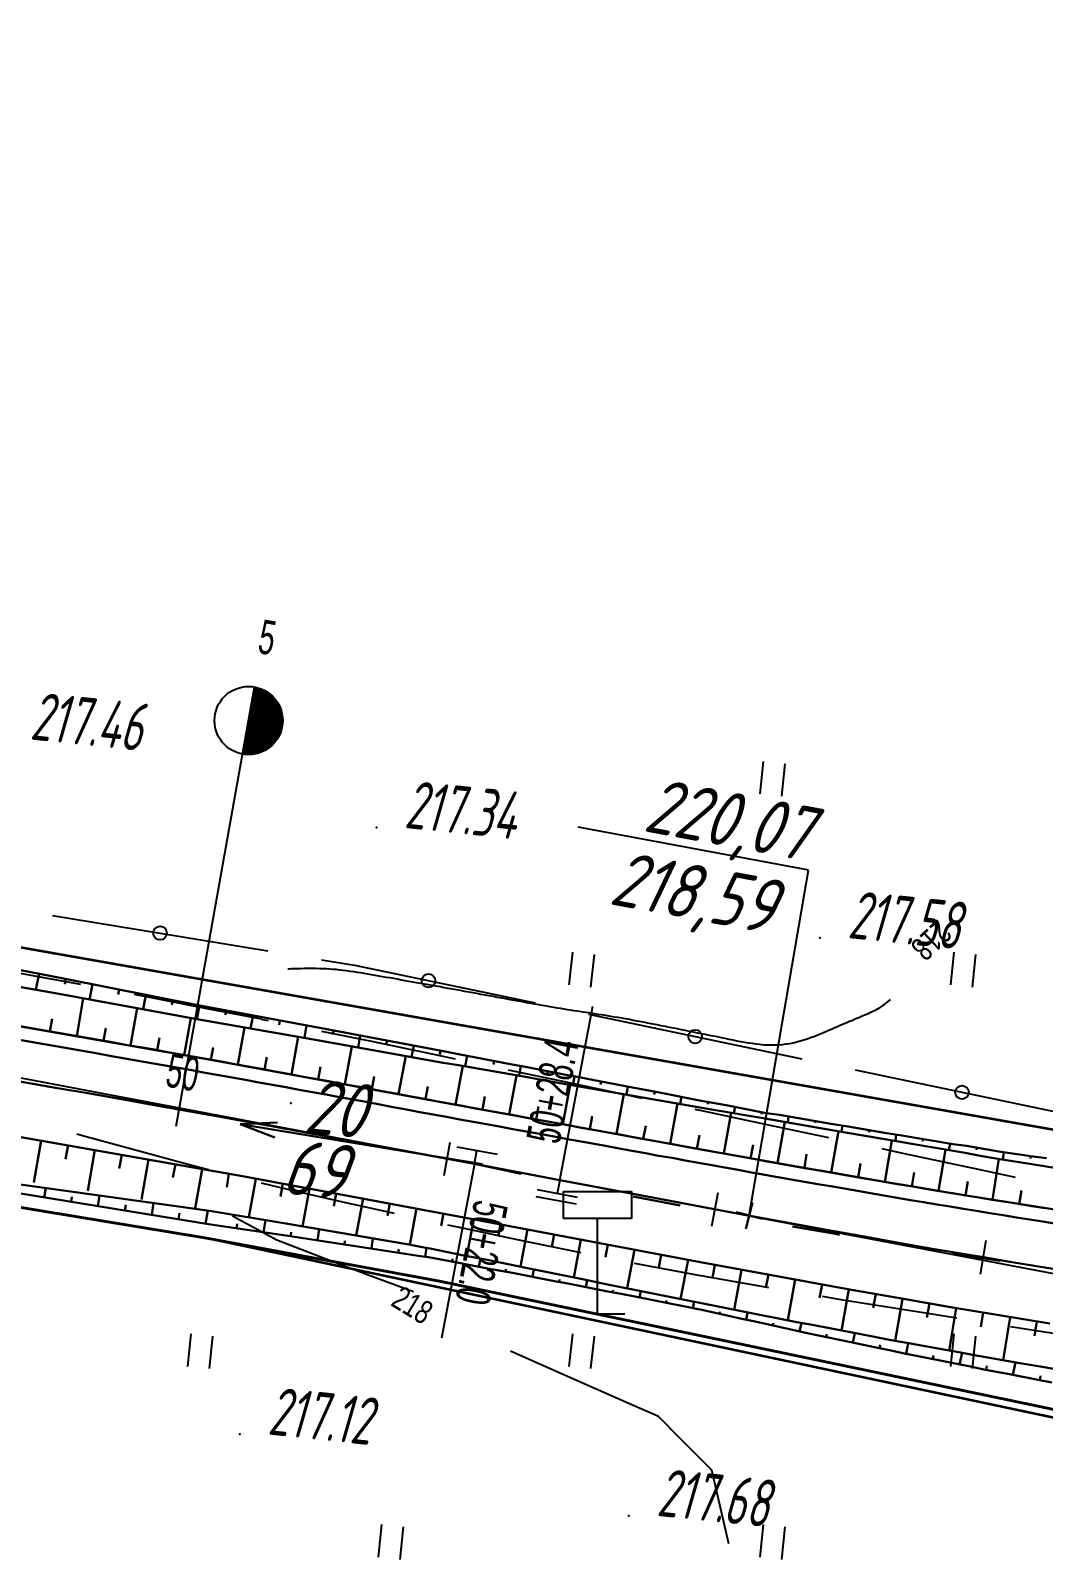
# Model space of a CAD drawing. Header units: millimetres. Extents: x -1799 to 6962, y -1020 to 4121.
# Drawn here: x 2698.8 to 2773.1, y 2126.5 to 2238.7 of the extents above; entities that cross this region are included whole.
import ezdxf
from ezdxf import colors
from ezdxf.entities.mleader import LeaderData, LeaderLine
from ezdxf.math import Vec2, Vec3

# ---------------------------------------------------------------- set-up
doc = ezdxf.new("R2010")
doc.units = ezdxf.units.MM
doc.linetypes.add('CONTI', pattern=[0])
doc.linetypes.add('STROT', pattern=[1.7, 0.5, -1.2])
for name, color, linetype, lineweight in [('10', 1, 'Continuous', 35), ('КОПИЯ_ОСЬ_13_ОТКОСЫ', 7, 'Continuous', 30), ('ОСЬ_ВЕРХ_ПОКРЫТИЯ_ГРАНИЦЫ_ПОЛОС', 7, 'Continuous', 30), ('ОСЬ_ВЕРХ_ПОКРЫТИЯ_ОСЬ', 1, 'Continuous', 30), ('Отметки', 5, 'Continuous', 30), ('Уклоны ПЧ', 5, 'Continuous', 30)]:
    doc.layers.add(name, color=color, linetype=linetype, lineweight=lineweight)
for name, color, linetype in [('_Ростелеком', 6, 'Continuous'), ('GOR_BDEFAULT', 212, 'CONTI'), ('PI_OTDEFAULT', 172, 'CONTI'), ('PI_TTDEFAULT', 5, 'CONTI'), ('PLN_O', 7, 'CONTI'), ('SIT_LDEFAULT', 7, 'CONTI'), ('ZAPSKDEFAULT', 7, 'CONTI'), ('КОПИЯ_ОСЬ_ТАНГЕНСЫ', 1, 'Continuous'), ('ОСЬ_ВЕРХ_ПОКРЫТИЯ_КИЛОМЕТЫ', 1, 'Continuous'), ('ОСЬ_ВЕРХ_ПОКРЫТИЯ_ПИКЕТЫ', 1, 'Continuous'), ('ОСЬ_ВЕРХ_ПОКРЫТИЯ_РАЗБИВКА_КРИВ', 1, 'Continuous'), ('ОСЬ_ВЕРХ_ПОКРЫТИЯ_ТАНГЕНСЫ', 1, 'Continuous'), ('разметка', 7, 'Continuous')]:
    doc.layers.add(name, color=color, linetype=linetype)
doc.styles.add('eskd', font='spds.shx', dxfattribs={"width": 1.2, "oblique": 15})
doc.styles.add('SHRFT', font='TXT', dxfattribs={"width": 3.5})
doc.styles.get("Standard").update_dxf_attribs({"font": 'arial.ttf'})
doc.styles.add('STYLE1', font='romand.shx', dxfattribs={"width": 0.9})
doc.styles.add('ГОСТ', font='', dxfattribs={"oblique": 15, "height": 4})
doc.styles.get('ГОСТ').set_extended_font_data('GOST type A')
doc.linetypes.add('кабель_связи_проект.', pattern='A,10,-1,["/",STYLE1,S=3,R=0,X=0,Y=-1.5],-4.1', length=15.1)

# ---------------------------------------------------------------- blocks, each defined once
blk = doc.blocks.new('BL_2011')
at = {"color": 0}
for p, q in [((0, 0), (0, 2.4)), ((1.6, 0), (1.6, 2.4))]:
    blk.add_line(p, q, dxfattribs=at)
blk = doc.blocks.new('BL_13')
at = {"color": 0}
for p, q in [((-2.5, 7), (-2.5, 9)), ((-2.5, 9), (2.5, 9)), ((2.5, 9), (2.5, 7)), ((0, 7), (-2.5, 7)), ((0, 0), (0, 7)), ((2.5, 7), (0, 7)), ((2, 0), (0, 0))]:
    blk.add_line(p, q, dxfattribs=at)
blk = doc.blocks.new('_None')
blk = doc.blocks.new('Крест')
at = {"layer": 'Отметки'}
for points in [[(-1, 0), (1, 0)], [(0, 1), (0, -1)]]:
    blk.add_lwpolyline(points, dxfattribs=at)
blk = doc.blocks.new('Стрелка')
at = {"layer": 'Уклоны ПЧ', "ltscale": 2}
for points in [[(-0.02, -0.05), (-0.02, 17.97)], [(-0.02, -0.05), (-0.58, 2.62)], [(-0.02, -0.05), (0.53, 2.62)]]:
    blk.add_lwpolyline(points, dxfattribs=at)

msp = doc.modelspace()

# ---------------------------------------------------------------- linework, layer by layer
at = {"layer": '10'}
for points in [[(2656.48, 2178.74), (2795.07, 2154.27), (2796.36, 2159.98), (2812.98, 2157.21), (2850.01, 2154.06), (2876.95, 2156.32), (2900.02, 2163.15), (2922.46, 2171.76), (2926.58, 2166.5), (2933.65, 2169.29), (2975.14, 2185.64), (2973.86, 2189.92), (2989.83, 2194.28)], [(3132.27, 2183.81), (3079.08, 2182.8), (3035.63, 2179.48), (2990.66, 2169.68), (2950.91, 2156.05), (2910.32, 2141.16), (2891.97, 2135.35), (2865.8, 2130.15), (2842.95, 2129.08), (2824.03, 2130.35), (2777.13, 2136.17), (2711.61, 2150.08), (2669.28, 2157.01)]]:
    msp.add_lwpolyline(points, dxfattribs=at)
at = {"layer": '_Ростелеком', "linetype": 'кабель_связи_проект.', "lineweight": 40, "ltscale": 0.25}
msp.add_lwpolyline([(2147.74, 2194.53), (2165.62, 2193.26), (2183.89, 2191.95), (2204.26, 2190.34), (2245.73, 2187.93), (2377.21, 2183.86), (2394.93, 2183.37), (2427.77, 2181.3), (2466.42, 2179.49), (2529.05, 2174.68), (2590.67, 2167.28), (2631.09, 2163.27), (2687.26, 2154.07), (2711.61, 2150.08), (2728.84, 2146.9), (2777.19, 2136.79), (2823.73, 2130.39), (2843.1, 2129.83), (2891.69, 2136.42), (2926.98, 2148.04), (2920.92, 2168.77)], dxfattribs=at)
at = {"layer": 'GOR_BDEFAULT', "color": 212, "elevation": 218, "flags": 128}
for points in [[(2761.91, 2167.57), (2761.76, 2167.44), (2761.61, 2167.32), (2761.48, 2167.2), (2761.35, 2167.11), (2761.22, 2167.01), (2761.1, 2166.93), (2760.98, 2166.86), (2760.86, 2166.79), (2760.75, 2166.73), (2760.63, 2166.67), (2760.52, 2166.62), (2760.4, 2166.57), (2760.29, 2166.51), (2760.17, 2166.46), (2760.05, 2166.41), (2759.92, 2166.36), (2759.79, 2166.31), (2759.66, 2166.25), (2759.52, 2166.19), (2759.38, 2166.13), (2759.23, 2166.07), (2759.08, 2166), (2758.92, 2165.94), (2758.76, 2165.87), (2758.59, 2165.79), (2758.41, 2165.72), (2758.23, 2165.64), (2758.04, 2165.56), (2757.85, 2165.47), (2757.65, 2165.39), (2757.44, 2165.3), (2757.22, 2165.2), (2757, 2165.11), (2756.77, 2165.01), (2756.54, 2164.92), (2756.3, 2164.83), (2756.06, 2164.74), (2755.81, 2164.65), (2755.56, 2164.57), (2755.3, 2164.49), (2755.04, 2164.42), (2754.78, 2164.36), (2754.52, 2164.31), (2754.25, 2164.27), (2753.98, 2164.23), (2753.71, 2164.21), (2753.44, 2164.2), (2753.17, 2164.2), (2752.9, 2164.21), (2752.62, 2164.22), (2752.34, 2164.25), (2752.07, 2164.28), (2751.79, 2164.32), (2751.51, 2164.36), (2751.23, 2164.41), (2750.94, 2164.46), (2750.66, 2164.51), (2750.37, 2164.57), (2750.09, 2164.63), (2749.8, 2164.69), (2749.51, 2164.75), (2749.22, 2164.81), (2748.93, 2164.87), (2748.64, 2164.92), (2748.35, 2164.98), (2748.06, 2165.04), (2747.77, 2165.1), (2747.47, 2165.16), (2747.18, 2165.22), (2746.88, 2165.28), (2746.59, 2165.34), (2746.29, 2165.4), (2745.99, 2165.46), (2745.7, 2165.51), (2745.4, 2165.57), (2745.1, 2165.63), (2744.8, 2165.69), (2744.5, 2165.75), (2744.21, 2165.81), (2743.91, 2165.86), (2743.62, 2165.92), (2743.33, 2165.97), (2743.04, 2166.03), (2742.76, 2166.08), (2742.48, 2166.13), (2742.2, 2166.18), (2741.93, 2166.23), (2741.67, 2166.27), (2741.41, 2166.32), (2741.16, 2166.36), (2740.92, 2166.4), (2740.69, 2166.44), (2740.45, 2166.47), (2740.23, 2166.51), (2740.01, 2166.54), (2739.78, 2166.58), (2739.57, 2166.61), (2739.35, 2166.64), (2739.13, 2166.67), (2738.9, 2166.71), (2738.68, 2166.74), (2738.45, 2166.77), (2738.22, 2166.81), (2737.98, 2166.85), (2737.73, 2166.89), (2737.48, 2166.93), (2737.22, 2166.97), (2736.95, 2167.02), (2736.67, 2167.06), (2736.39, 2167.11), (2736.11, 2167.16), (2735.82, 2167.21), (2735.52, 2167.27), (2735.22, 2167.32), (2734.92, 2167.38), (2734.62, 2167.43), (2734.31, 2167.49), (2734.01, 2167.54), (2733.7, 2167.6), (2733.4, 2167.65), (2733.09, 2167.71), (2732.78, 2167.77), (2732.48, 2167.82), (2732.17, 2167.88), (2731.87, 2167.93), (2731.57, 2167.99), (2731.27, 2168.04), (2730.97, 2168.1), (2730.67, 2168.15), (2730.37, 2168.21), (2730.07, 2168.26), (2729.77, 2168.32), (2729.47, 2168.37), (2729.18, 2168.42), (2728.89, 2168.48), (2728.59, 2168.53), (2728.3, 2168.58), (2728.01, 2168.63), (2727.72, 2168.68), (2727.44, 2168.74), (2727.15, 2168.79), (2726.87, 2168.84), (2726.58, 2168.89), (2726.3, 2168.94), (2726.02, 2168.99), (2725.74, 2169.04), (2725.47, 2169.09), (2725.19, 2169.14), (2724.92, 2169.18), (2724.65, 2169.23), (2724.38, 2169.28), (2724.11, 2169.33), (2723.84, 2169.37), (2723.57, 2169.42), (2723.31, 2169.46), (2723.05, 2169.51), (2722.79, 2169.55), (2722.53, 2169.59), (2722.27, 2169.62), (2722.01, 2169.66), (2721.76, 2169.69), (2721.5, 2169.72), (2721.25, 2169.75), (2721, 2169.77), (2720.75, 2169.79), (2720.5, 2169.8), (2720.25, 2169.82), (2720.01, 2169.82), (2719.77, 2169.83), (2719.54, 2169.83), (2719.31, 2169.83), (2719.09, 2169.83), (2718.87, 2169.83), (2718.67, 2169.82), (2718.48, 2169.82), (2718.29, 2169.81), (2718.12, 2169.81), (2717.96, 2169.8), (2717.82, 2169.79), (2717.69, 2169.79)], [(2726.91, 2146.1), (2723.67, 2147.31), (2720.31, 2148.59), (2716.88, 2149.9), (2713.63, 2151.66)], [(2750.05, 2127.62), (2748.81, 2133.01), (2747.83, 2133.99), (2746.52, 2135.31), (2744.91, 2136.95), (2742.76, 2137.89), (2740.27, 2138.98), (2737.38, 2140.27), (2734.03, 2141.76)]]:
    msp.add_lwpolyline(points, dxfattribs=at)
at = {"layer": 'PI_TTDEFAULT', "color": 5}
for p in [(2724.2, 2180.17, 217.34), (2756.73, 2172.09, 217.58), (2717.93, 2159.96, 218.25), (2714.18, 2135.66, 217.12), (2742.72, 2129.68, 217.68)]:
    msp.add_point(p, dxfattribs=at)
at = {"layer": 'PLN_O'}
for p, q in [((2700.43, 2173.72), (2716.22, 2171.13)), ((2720.16, 2170.48), (2722.58, 2170.08)), ((2722.58, 2170.08), (2735.85, 2167.31)), ((2739.76, 2166.48), (2755.42, 2163.21)), ((2759.34, 2162.39), (2775, 2159.12))]:
    msp.add_line(p, q, dxfattribs=at)
for centre in [(2708.32, 2172.43), (2728.02, 2168.94), (2747.59, 2164.84), (2767.17, 2160.75)]:
    msp.add_circle(centre, 0.5, dxfattribs=at)
at = {"layer": 'SIT_LDEFAULT', "color": 7}
for p, q in [((2700.34, 2169.06), (2696.47, 2169.77)), ((2702.52, 2168.65), (2700.34, 2169.06)), ((2708.06, 2167.62), (2706.45, 2167.92)), ((2711.91, 2166.86), (2708.06, 2167.61)), ((2715.77, 2166.11), (2711.91, 2166.86)), ((2716.27, 2166), (2715.77, 2166.1)), ((2723.73, 2164.5), (2720.19, 2165.22)), ((2728.28, 2163.56), (2723.73, 2164.5)), ((2729.99, 2163.19), (2728.28, 2163.55)), ((2738.12, 2161.49), (2733.9, 2162.38)), ((2743.16, 2160.42), (2738.12, 2161.49)), ((2743.69, 2160.3), (2743.16, 2160.41)), ((2748.08, 2159.38), (2747.6, 2159.48)), ((2752.76, 2158.39), (2748.08, 2159.38)), ((2702.22, 2157.7), (2702.63, 2157.59)), ((2702.63, 2157.59), (2706.41, 2156.56)), ((2757.39, 2157.41), (2752.76, 2158.38)), ((2706.41, 2156.56), (2710.19, 2155.53)), ((2762.94, 2156.24), (2761.3, 2156.59)), ((2710.19, 2155.53), (2711.88, 2155.09)), ((2768.38, 2155.09), (2762.94, 2156.24)), ((2715.75, 2154.1), (2717.78, 2153.61)), ((2771.09, 2154.51), (2768.38, 2155.08)), ((2717.78, 2153.62), (2721.71, 2152.72)), ((2721.71, 2152.72), (2725.5, 2151.88)), ((2729.41, 2151.03), (2730.14, 2150.87)), ((2730.14, 2150.87), (2734.53, 2149.94)), ((2734.53, 2149.94), (2738.96, 2149.04)), ((2738.96, 2149.04), (2739.2, 2148.99)), ((2743.12, 2148.22), (2743.37, 2148.17)), ((2743.37, 2148.17), (2747.72, 2147.36)), ((2747.72, 2147.35), (2752.59, 2146.49)), ((2752.59, 2146.49), (2752.97, 2146.43)), ((2756.92, 2145.78), (2758.29, 2145.55)), ((2758.29, 2145.55), (2764.35, 2144.58)), ((2764.35, 2144.58), (2766.79, 2144.2)), ((2770.74, 2143.57), (2775.6, 2142.81))]:
    msp.add_line(p, q, dxfattribs=at)
at = {"layer": 'КОПИЯ_ОСЬ_13_ОТКОСЫ'}
for p, q in [((2699.81, 2153.04), (2699.93, 2153.73)), ((2701.79, 2152.72), (2701.85, 2153.08)), ((2703.76, 2152.4), (2703.89, 2153.18)), ((2705.74, 2152.08), (2705.8, 2152.49)), ((2707.71, 2151.76), (2707.85, 2152.63)), ((2709.68, 2151.43), (2709.76, 2151.89)), ((2711.66, 2151.11), (2711.82, 2152.08))]:
    msp.add_line(p, q, dxfattribs=at)
for points in [[(2691.38, 2171.01), (2701.24, 2169.1), (2711.09, 2167.15), (2720.17, 2165.46), (2729.24, 2163.74), (2730.23, 2163.56), (2734.16, 2162.8), (2735.15, 2162.62), (2738.09, 2162.04), (2739.07, 2161.85), (2740.06, 2161.67), (2743, 2161.09), (2744.96, 2160.73), (2747.9, 2160.15), (2748.88, 2159.98), (2749.86, 2159.8), (2752.79, 2159.23), (2753.78, 2159.09), (2754.76, 2158.93), (2757.7, 2158.42), (2758.68, 2158.26), (2761.62, 2157.76), (2762.6, 2157.61), (2766.51, 2156.95), (2767.49, 2156.81), (2768.47, 2156.65), (2769.45, 2156.48), (2770.03, 2156.38), (2771.4, 2156.18), (2772.38, 2156.05), (2773.36, 2155.92)], [(2691.16, 2169.7), (2701.04, 2167.94), (2710.91, 2166.13), (2720, 2164.55), (2729.09, 2162.92), (2730.08, 2162.76), (2734.02, 2162.07), (2735.01, 2161.9), (2736.98, 2161.55), (2738.95, 2161.21), (2739.94, 2161.04), (2742.89, 2160.52), (2744.86, 2160.18), (2747.81, 2159.67), (2748.79, 2159.5), (2752.72, 2158.82), (2753.7, 2158.66), (2757.62, 2157.98), (2762.52, 2157.14), (2763.49, 2156.96), (2767.4, 2156.3), (2768.38, 2156.12), (2769.36, 2155.95), (2769.94, 2155.85), (2772.29, 2155.48), (2774.24, 2155.15)], [(2691.16, 2169.7), (2701.04, 2167.94), (2710.91, 2166.13), (2720, 2164.55), (2729.09, 2162.92), (2730.08, 2162.76), (2734.02, 2162.07), (2735.01, 2161.9), (2736.98, 2161.55), (2738.95, 2161.21), (2739.94, 2161.04), (2742.89, 2160.52), (2744.86, 2160.18), (2747.81, 2159.67), (2748.79, 2159.5), (2752.72, 2158.82), (2753.7, 2158.66), (2757.62, 2157.98), (2762.52, 2157.14), (2763.49, 2156.96), (2767.4, 2156.3), (2768.38, 2156.12), (2769.36, 2155.95), (2769.94, 2155.85), (2772.29, 2155.48), (2774.24, 2155.15)], [(2699.45, 2169.46), (2699.21, 2168.27)], [(2701.41, 2169.07), (2701.33, 2168.68)], [(2703.37, 2168.68), (2703.15, 2167.56)], [(2600.28, 2168.55), (2600.28, 2168.55), (2631.27, 2164.66), (2687.48, 2155.45), (2711.95, 2152.06), (2711.95, 2152.06)], [(2702.21, 2164.87), (2702.69, 2167.64)], [(2705.33, 2168.3), (2705.26, 2167.92)], [(2707.29, 2167.91), (2707.08, 2166.84)], [(2709.26, 2167.52), (2709.18, 2167.16)], [(2608.84, 2166.48), (2631.22, 2164.27), (2687.42, 2155.06), (2711.88, 2151.08), (2711.88, 2151.08)], [(2706.15, 2164.18), (2706.63, 2166.92)], [(2711.22, 2167.12), (2711.03, 2166.11)], [(2713.18, 2166.76), (2713.12, 2166.43)], [(2715.15, 2166.4), (2714.97, 2165.43)], [(2695.55, 2166.03), (2712.06, 2163.13), (2728.56, 2160.1), (2748.72, 2156.43), (2754.61, 2155.38), (2760.01, 2154.43), (2763.45, 2153.85), (2766.39, 2153.36), (2770.57, 2152.68), (2774.74, 2152.02)], [(2700.24, 2165.22), (2700.4, 2166.15)], [(2704.18, 2164.53), (2704.34, 2165.45)], [(2710.08, 2163.48), (2710.57, 2166.2)], [(2714.02, 2162.78), (2714.51, 2165.51)], [(2717.12, 2166.03), (2717.06, 2165.71)], [(2719.08, 2165.67), (2718.91, 2164.74)], [(2721.05, 2165.3), (2720.99, 2164.99)], [(2708.11, 2163.83), (2708.28, 2164.75)], [(2717.96, 2162.06), (2718.46, 2164.82)], [(2721.89, 2161.34), (2722.4, 2164.12)], [(2723.01, 2164.93), (2722.85, 2164.04)], [(2724.98, 2164.55), (2724.92, 2164.26)], [(2726.94, 2164.18), (2726.78, 2163.34)], [(2712.05, 2163.13), (2712.21, 2164.04)], [(2715.99, 2162.42), (2716.15, 2163.33)], [(2725.82, 2160.61), (2726.35, 2163.42)], [(2728.91, 2163.8), (2728.85, 2163.52)], [(2730.87, 2163.44), (2730.72, 2162.65)], [(2732.84, 2163.05), (2732.79, 2162.79)], [(2719.92, 2161.7), (2720.09, 2162.62)], [(2723.86, 2160.98), (2724.03, 2161.9)], [(2730.01, 2159.84), (2730.53, 2162.68)], [(2733.95, 2159.12), (2734.47, 2161.99)], [(2734.8, 2162.68), (2734.67, 2161.96)], [(2736.77, 2162.3), (2736.72, 2162.06)], [(2738.73, 2161.92), (2738.6, 2161.27)], [(2727.79, 2160.24), (2727.97, 2161.18)], [(2737.88, 2158.4), (2738.41, 2161.3)], [(2740.69, 2161.55), (2740.65, 2161.33)], [(2742.66, 2161.16), (2742.54, 2160.58)], [(2744.62, 2160.79), (2744.59, 2160.6)], [(2731.98, 2159.48), (2732.15, 2160.43)], [(2735.91, 2158.76), (2736.09, 2159.72)], [(2741.82, 2157.69), (2742.35, 2160.61)], [(2745.75, 2156.97), (2746.29, 2159.93)], [(2746.59, 2160.41), (2746.48, 2159.9)], [(2748.55, 2160.04), (2748.52, 2159.87)], [(2750.52, 2159.67), (2750.43, 2159.22)], [(2739.85, 2158.04), (2740.03, 2159.01)], [(2749.69, 2156.26), (2750.22, 2159.26)], [(2752.48, 2159.29), (2752.45, 2159.14)], [(2753.63, 2155.55), (2754.17, 2158.58)], [(2754.45, 2158.98), (2754.38, 2158.54)], [(2756.43, 2158.64), (2756.4, 2158.5)], [(2697.69, 2157.54), (2714.36, 2154.59), (2731, 2151.5), (2747.72, 2148.34), (2754.12, 2147.15), (2759.06, 2146.26), (2763.02, 2145.56), (2766.48, 2144.96), (2769.45, 2144.46), (2773.62, 2143.79)], [(2743.78, 2157.33), (2743.96, 2158.3)], [(2747.72, 2156.61), (2747.9, 2157.6)], [(2757.57, 2154.86), (2758.1, 2157.9)], [(2758.4, 2158.31), (2758.32, 2157.86)], [(2760.37, 2157.97), (2760.34, 2157.82)], [(2762.34, 2157.65), (2762.28, 2157.18)], [(2699.6, 2157.21), (2699.06, 2154.13)], [(2701.57, 2156.87), (2701.39, 2155.84)], [(2703.54, 2156.52), (2703.01, 2153.51)], [(2751.66, 2155.9), (2751.84, 2156.9)], [(2761.51, 2154.18), (2762.03, 2157.22)], [(2764.32, 2157.32), (2764.29, 2157.17)], [(2765.45, 2153.51), (2765.96, 2156.54)], [(2766.29, 2156.99), (2766.21, 2156.5)], [(2768.26, 2156.68), (2768.24, 2156.52)], [(2770.24, 2156.35), (2770.16, 2155.82)], [(2705.51, 2156.17), (2705.33, 2155.17)], [(2707.48, 2155.82), (2706.95, 2152.88)], [(2709.45, 2155.47), (2709.27, 2154.49)], [(2755.6, 2155.2), (2755.77, 2156.21)], [(2759.54, 2154.52), (2759.71, 2155.53)], [(2769.4, 2152.87), (2769.88, 2155.86)], [(2772.22, 2156.07), (2772.19, 2155.89)], [(2711.41, 2155.12), (2710.9, 2152.24)], [(2713.38, 2154.76), (2713.21, 2153.8)], [(2715.35, 2154.41), (2714.84, 2151.58)], [(2717.32, 2154.05), (2717.15, 2153.1)], [(2763.48, 2153.84), (2763.65, 2154.86)], [(2767.42, 2153.19), (2767.59, 2154.2)], [(2719.29, 2153.69), (2718.77, 2150.91)], [(2721.25, 2153.32), (2721.08, 2152.4)], [(2723.22, 2152.96), (2722.71, 2150.24)], [(2771.37, 2152.55), (2771.53, 2153.55)], [(2711.95, 2152.06), (2717.54, 2151.12), (2726.58, 2149.57), (2727.56, 2149.38), (2728.15, 2149.28), (2730.49, 2148.81), (2732.45, 2148.42), (2735.4, 2147.83), (2736.38, 2147.63), (2739.32, 2147.04), (2741.28, 2146.63), (2744.23, 2146.04), (2745.21, 2145.84), (2750.13, 2144.86), (2751.11, 2144.66), (2755.06, 2143.89), (2756.05, 2143.7), (2759.51, 2143.04), (2760.99, 2142.76), (2761.98, 2142.57), (2762.97, 2142.38), (2765.95, 2141.84), (2766.94, 2141.67), (2767.94, 2141.48), (2768.93, 2141.31), (2771.42, 2140.87), (2772.91, 2140.62), (2773.91, 2140.45)], [(2711.95, 2152.06), (2717.54, 2151.12), (2726.58, 2149.57), (2727.56, 2149.38), (2728.15, 2149.28), (2730.49, 2148.81), (2732.45, 2148.42), (2735.4, 2147.83), (2736.38, 2147.63), (2739.32, 2147.04), (2741.28, 2146.63), (2744.23, 2146.04), (2745.21, 2145.84), (2750.13, 2144.86), (2751.11, 2144.66), (2755.06, 2143.89), (2756.05, 2143.7), (2759.51, 2143.04), (2760.99, 2142.76), (2761.98, 2142.57), (2762.97, 2142.38), (2765.95, 2141.84), (2766.94, 2141.67), (2767.94, 2141.48), (2768.93, 2141.31), (2771.42, 2140.87), (2772.91, 2140.62), (2773.91, 2140.45)], [(2725.18, 2152.59), (2725.02, 2151.69)], [(2727.15, 2152.22), (2726.65, 2149.55)], [(2729.12, 2151.85), (2728.95, 2150.96)], [(2711.88, 2151.08), (2717.88, 2150.19), (2727.43, 2148.73), (2728.03, 2148.65), (2730.38, 2148.21), (2732.34, 2147.83), (2733.33, 2147.65), (2734.31, 2147.47), (2735.29, 2147.29), (2736.27, 2147.09), (2737.26, 2146.9), (2738.24, 2146.71), (2739.22, 2146.53), (2741.19, 2146.14), (2742.17, 2145.95), (2743.15, 2145.76), (2744.14, 2145.57), (2745.12, 2145.37), (2747.09, 2144.99), (2747.68, 2144.87), (2748.07, 2144.78), (2749.05, 2144.57), (2751.02, 2144.13), (2752, 2143.92), (2752.98, 2143.7), (2754.95, 2143.28), (2755.93, 2143.06), (2758.89, 2142.44), (2760.86, 2142.03), (2761.85, 2141.82), (2762.84, 2141.61), (2765.81, 2141.02), (2766.8, 2140.82), (2767.79, 2140.62), (2768.78, 2140.42), (2770.77, 2140.04), (2772.76, 2139.66), (2773.75, 2139.46)], [(2713.94, 2150.78), (2713.99, 2151.1)], [(2715.92, 2150.48), (2716.05, 2151.37)], [(2719.87, 2149.89), (2720, 2150.7)], [(2731.34, 2151.43), (2730.84, 2148.74)], [(2733.31, 2151.06), (2733.14, 2150.17)], [(2735.28, 2150.69), (2734.76, 2147.96)], [(2717.9, 2150.19), (2717.94, 2150.48)], [(2721.85, 2149.59), (2721.89, 2149.86)], [(2723.83, 2149.29), (2723.94, 2150.02)], [(2737.24, 2150.32), (2737.07, 2149.41)], [(2739.21, 2149.95), (2738.68, 2147.17)], [(2741.17, 2149.58), (2741, 2148.65)], [(2725.8, 2148.98), (2725.84, 2149.23)], [(2727.78, 2148.68), (2727.87, 2149.33)], [(2729.75, 2148.33), (2729.79, 2148.54)], [(2731.71, 2147.96), (2731.83, 2148.54)], [(2743.14, 2149.2), (2742.6, 2146.37)], [(2745.1, 2148.83), (2744.92, 2147.89)], [(2747.07, 2148.46), (2746.52, 2145.58)], [(2733.68, 2147.59), (2733.72, 2147.78)], [(2735.65, 2147.21), (2735.76, 2147.76)], [(2749.03, 2148.1), (2748.85, 2147.13)], [(2751, 2147.73), (2750.46, 2144.79)], [(2752.97, 2147.37), (2752.78, 2146.39)], [(2737.61, 2146.83), (2737.64, 2147.01)], [(2739.57, 2146.46), (2739.67, 2146.96)], [(2741.53, 2146.07), (2741.57, 2146.24)], [(2743.5, 2145.69), (2743.59, 2146.17)], [(2754.93, 2147.01), (2754.39, 2144.02)], [(2756.9, 2146.65), (2756.72, 2145.66)], [(2758.87, 2146.29), (2758.32, 2143.26)], [(2745.46, 2145.31), (2745.49, 2145.47)], [(2747.42, 2144.92), (2747.52, 2145.38)], [(2760.84, 2145.95), (2760.66, 2144.93)], [(2762.81, 2145.6), (2762.26, 2142.52)], [(2764.78, 2145.26), (2764.6, 2144.23)], [(2749.38, 2144.49), (2749.41, 2144.65)], [(2751.33, 2144.06), (2751.44, 2144.6)], [(2766.75, 2144.92), (2766.22, 2141.79)], [(2768.72, 2144.59), (2768.55, 2143.55)], [(2770.7, 2144.26), (2770.18, 2141.09)], [(2772.67, 2143.94), (2772.5, 2142.88)], [(2753.28, 2143.64), (2753.32, 2143.82)], [(2755.24, 2143.22), (2755.38, 2143.83)], [(2757.19, 2142.79), (2757.24, 2143)], [(2759.15, 2142.38), (2759.3, 2143.08)], [(2761.11, 2141.98), (2761.16, 2142.21)], [(2763.07, 2141.57), (2763.22, 2142.34)], [(2765.03, 2141.17), (2765.08, 2141.43)], [(2766.99, 2140.78), (2767.17, 2141.62)], [(2768.95, 2140.39), (2769, 2140.67)], [(2770.91, 2140.01), (2771.09, 2140.93)], [(2772.88, 2139.64), (2772.94, 2139.94)]]:
    msp.add_lwpolyline(points, dxfattribs=at)
at = {"layer": 'КОПИЯ_ОСЬ_ТАНГЕНСЫ'}
msp.add_line((2580.08, 2184.18), (2852.6, 2132.52), dxfattribs=at)
at = {"layer": 'ОСЬ_ВЕРХ_ПОКРЫТИЯ_ГРАНИЦЫ_ПОЛОС', "linetype": 'Continuous'}
for points in [[(2698.02, 2165.6), (2699.01, 2165.43), (2699.99, 2165.26), (2700.98, 2165.09), (2701.97, 2164.92), (2702.95, 2164.74), (2703.94, 2164.57), (2704.92, 2164.4), (2705.91, 2164.22), (2706.89, 2164.05), (2707.88, 2163.88), (2708.86, 2163.7), (2709.85, 2163.53), (2710.84, 2163.35), (2711.82, 2163.17), (2712.81, 2163), (2713.79, 2162.82), (2714.78, 2162.64), (2715.76, 2162.46), (2716.75, 2162.28), (2717.73, 2162.1), (2718.71, 2161.92), (2719.7, 2161.74), (2720.68, 2161.56), (2721.67, 2161.38), (2722.65, 2161.2), (2723.64, 2161.02), (2724.62, 2160.84), (2725.6, 2160.65), (2726.59, 2160.47), (2727.57, 2160.29), (2728.56, 2160.1), (2729.53, 2159.92), (2730.51, 2159.75), (2731.48, 2159.57), (2732.45, 2159.39), (2733.43, 2159.21), (2734.4, 2159.04), (2735.37, 2158.86), (2736.35, 2158.68), (2737.32, 2158.5), (2738.29, 2158.33), (2739.26, 2158.15), (2740.24, 2157.97), (2741.21, 2157.79), (2742.18, 2157.62), (2743.15, 2157.44), (2744.13, 2157.26), (2745.1, 2157.08), (2746.07, 2156.91), (2747.04, 2156.73), (2748.01, 2156.56), (2748.99, 2156.38), (2749.96, 2156.21), (2750.93, 2156.03), (2751.9, 2155.86), (2752.87, 2155.68), (2753.84, 2155.51), (2754.81, 2155.34), (2755.79, 2155.17), (2756.76, 2155), (2757.73, 2154.83), (2758.7, 2154.66), (2759.67, 2154.49), (2760.64, 2154.33), (2761.61, 2154.16), (2762.58, 2153.99), (2763.55, 2153.83), (2764.52, 2153.67), (2765.49, 2153.5), (2766.47, 2153.34), (2767.44, 2153.18), (2768.41, 2153.03), (2769.38, 2152.87), (2770.35, 2152.71), (2771.32, 2152.56), (2772.29, 2152.4), (2773.26, 2152.25)], [(2774.07, 2151.11), (2773.1, 2151.27), (2772.13, 2151.42), (2771.16, 2151.57), (2770.18, 2151.73), (2769.21, 2151.88), (2768.24, 2152.04), (2767.27, 2152.2), (2766.3, 2152.36), (2765.32, 2152.52), (2764.35, 2152.68), (2763.38, 2152.84), (2762.41, 2153.01), (2761.44, 2153.17), (2760.46, 2153.34), (2759.49, 2153.51), (2758.52, 2153.68), (2757.55, 2153.85), (2756.58, 2154.02), (2755.61, 2154.19), (2754.63, 2154.36), (2753.66, 2154.53), (2752.69, 2154.7), (2751.72, 2154.87), (2750.75, 2155.05), (2749.77, 2155.22), (2748.8, 2155.4), (2747.83, 2155.57), (2746.86, 2155.75), (2745.89, 2155.93), (2744.91, 2156.1), (2743.94, 2156.28), (2742.97, 2156.46), (2742, 2156.63), (2741.02, 2156.81), (2740.05, 2156.99), (2739.08, 2157.17), (2738.11, 2157.34), (2737.13, 2157.52), (2736.16, 2157.7), (2735.19, 2157.88), (2734.21, 2158.05), (2733.24, 2158.23), (2732.27, 2158.41), (2731.29, 2158.59), (2730.32, 2158.76), (2729.35, 2158.94), (2728.37, 2159.12), (2727.39, 2159.3), (2726.4, 2159.49), (2725.42, 2159.67), (2724.44, 2159.85), (2723.45, 2160.04), (2722.47, 2160.22), (2721.49, 2160.4), (2720.5, 2160.58), (2719.52, 2160.76), (2718.53, 2160.94), (2717.55, 2161.12), (2716.57, 2161.3), (2715.58, 2161.48), (2714.6, 2161.66), (2713.61, 2161.83), (2712.63, 2162.01), (2711.64, 2162.19), (2710.66, 2162.37), (2709.67, 2162.54), (2708.69, 2162.72), (2707.7, 2162.89), (2706.72, 2163.07), (2705.73, 2163.24), (2704.75, 2163.41), (2703.76, 2163.59), (2702.78, 2163.76), (2701.79, 2163.93), (2700.81, 2164.1), (2699.82, 2164.27), (2698.84, 2164.45), (2697.85, 2164.62)]]:
    msp.add_lwpolyline(points, dxfattribs=at)
at = {"layer": 'ОСЬ_ВЕРХ_ПОКРЫТИЯ_КИЛОМЕТЫ'}
for p, q in [((2709.72, 2159.49), (2715.26, 2190.49)), ((2715.26, 2190.49), (2714.38, 2185.57)), ((2715.36, 2190.47), (2714.48, 2185.56)), ((2715.46, 2190.45), (2714.58, 2185.55)), ((2715.55, 2190.42), (2714.68, 2185.54)), ((2715.65, 2190.39), (2714.78, 2185.53)), ((2715.74, 2190.36), (2714.88, 2185.53)), ((2715.84, 2190.32), (2714.98, 2185.54)), ((2715.93, 2190.27), (2715.09, 2185.55)), ((2716.02, 2190.22), (2715.19, 2185.56)), ((2716.12, 2190.17), (2715.3, 2185.58)), ((2716.21, 2190.11), (2715.4, 2185.6)), ((2716.3, 2190.05), (2715.51, 2185.63)), ((2716.39, 2189.98), (2715.62, 2185.66)), ((2716.48, 2189.91), (2715.72, 2185.7)), ((2716.56, 2189.83), (2715.83, 2185.75)), ((2716.65, 2189.74), (2715.94, 2185.8)), ((2716.73, 2189.64), (2716.06, 2185.86)), ((2716.82, 2189.54), (2716.17, 2185.93)), ((2716.9, 2189.42), (2716.29, 2186.01)), ((2716.98, 2189.3), (2716.4, 2186.1)), ((2717.05, 2189.16), (2716.53, 2186.21)), ((2717.13, 2189), (2716.65, 2186.33)), ((2717.19, 2188.82), (2716.78, 2186.48)), ((2717.26, 2188.59), (2716.91, 2186.66)), ((2717.31, 2188.3), (2717.06, 2186.92)), ((2717.28, 2187.59), (2717.28, 2187.59))]:
    msp.add_line(p, q, dxfattribs=at)
msp.add_circle((2714.82, 2188.03), 2.5, dxfattribs=at)
at = {"layer": 'ОСЬ_ВЕРХ_ПОКРЫТИЯ_ОСЬ'}
msp.add_lwpolyline([(2426.21, 2190.48, -0.036618), (2731.39, 2155.5), (2731.39, 2155.5), (2737.65, 2154.31), (2737.65, 2154.31), (2744.45, 2153.02), (2750.27, 2151.93), (2754.15, 2151.21), (2757.07, 2150.68), (2759.99, 2150.16), (2762.9, 2149.64), (2764.85, 2149.3), (2766.8, 2148.97), (2768.74, 2148.64), (2770.69, 2148.31), (2772.64, 2147.99), (2774.59, 2147.68)], format="xyb", dxfattribs=at)
at = {"layer": 'ОСЬ_ВЕРХ_ПОКРЫТИЯ_ПИКЕТЫ'}
for p, q in [((2709.5, 2158.26), (2709.94, 2160.72)), ((2709.5, 2158.26), (2709.94, 2160.72)), ((2729.16, 2154.65), (2729.62, 2157.1)), ((2748.81, 2150.93), (2749.27, 2153.39)), ((2768.52, 2147.41), (2768.94, 2149.87))]:
    msp.add_line(p, q, dxfattribs=at)
at = {"layer": 'ОСЬ_ВЕРХ_ПОКРЫТИЯ_РАЗБИВКА_КРИВ'}
for p, q in [((2737.65, 2154.31), (2740.07, 2167.08)), ((2730.1, 2156.76), (2733.05, 2156.2)), ((2731.39, 2155.5), (2731.57, 2156.48)), ((2731.39, 2155.5), (2728.97, 2142.72)), ((2737.65, 2154.31), (2737.47, 2153.33)), ((2735.9, 2153.11), (2738.85, 2152.56)), ((2735.99, 2153.61), (2738.94, 2153.05))]:
    msp.add_line(p, q, dxfattribs=at)
at = {"layer": 'ОСЬ_ВЕРХ_ПОКРЫТИЯ_ТАНГЕНСЫ'}
msp.add_line((2580.08, 2184.18), (2852.6, 2132.52), dxfattribs=at)
at = {"layer": 'разметка', "linetype": 'STROT', "lineweight": 30, "ltscale": 7}
msp.add_lwpolyline([(2295.13, 2195.85), (2426.21, 2190.48, -0.036618), (2731.39, 2155.5, 0.03316), (2816.77, 2142.92, 0.072993), (2903.54, 2150.91, 0.020856), (2952.53, 2165.72, -0.020825), (3001.52, 2180.54, -0.014356), (3018.37, 2184.1, -0.037499), (3107.99, 2191.29), (3173.19, 2193.25, 0.062532), (3222.73, 2198.89, 0.116616), (3262.84, 2221.45, 0.062555), (3293.4, 2260.85, -0.012407), (3323.52, 2305.66, -0.012892), (3339.17, 2326.15, -0.000817), (3360.09, 2351.05, 0.01158), (3380.45, 2376.38, 0.05392), (3395.92, 2404.68, 0.05392)], format="xyb", dxfattribs=at)

# ---------------------------------------------------------------- block references
at = {"layer": '_Ростелеком'}
msp.add_blockref('BL_13', (2740.42, 2144.48), dxfattribs=at)
at = {"layer": 'ZAPSKDEFAULT', "color": 7, "rotation": 354.0000000000001}
for p in [(2752.35, 2182.64), (2738.35, 2168.64), (2766.35, 2168.64), (2710.35, 2140.64), (2738.35, 2140.64), (2766.35, 2140.64), (2724.35, 2126.64), (2752.35, 2126.64)]:
    msp.add_blockref('BL_2011', p, dxfattribs=at)
at = {"layer": 'Отметки', "rotation": 345.7647969720045}
msp.add_blockref('Крест', (2751.56, 2151.7), dxfattribs=at)
at = {"layer": 'Уклоны ПЧ', "rotation": 260.6005440527135}
msp.add_blockref('Стрелка', (2714.25, 2158.39), dxfattribs=at)

# ---------------------------------------------------------------- texts
at = {"layer": 'GOR_BDEFAULT', "color": 212, "style": 'SHRFT', "width": 0.75}
for rotation, p in [(223.2107, (2765.39, 2173.51, 218)), (328.6401, (2725.17, 2145.15, 218))]:
    msp.add_text('218', height=1.722, rotation=rotation, dxfattribs=at).set_placement(p)
at = {"layer": 'PI_OTDEFAULT', "color": 172, "style": 'eskd', "oblique": 10, "width": 0.8}
for s, p in [('217.46', (2698.73, 2186.65)), ('217.34', (2726.19, 2180.16)), ('217.58', (2758.73, 2172.08)), ('217.12', (2716.17, 2135.65)), ('217.68', (2744.71, 2129.68))]:
    msp.add_text(s, height=3.5, rotation=354, dxfattribs=at).set_placement(p)
at = {"layer": 'ОСЬ_ВЕРХ_ПОКРЫТИЯ_КИЛОМЕТЫ', "width": 0.6}
msp.add_text('5', height=2.5, rotation=349.8678, dxfattribs=at).set_placement((2715.4, 2193.01))
at = {"layer": 'ОСЬ_ВЕРХ_ПОКРЫТИЯ_ПИКЕТЫ', "width": 0.6}
msp.add_text('50', height=2.5, rotation=349.8678, dxfattribs=at).set_placement((2708.63, 2161.2))
at = {"layer": 'ОСЬ_ВЕРХ_ПОКРЫТИЯ_РАЗБИВКА_КРИВ', "width": 0.6}
for s, rotation, p in [('50+28.4', 79.2667, (2737.63, 2156.86)), ('50+22.0', 259.2667, (2731.41, 2152.95))]:
    msp.add_text(s, height=2.5, rotation=rotation, dxfattribs=at).set_placement(p)
at = {"layer": 'Отметки', "color": 0, "style": 'ГОСТ', "oblique": 15}
msp.add_text('218,59', height=4, rotation=349.4859, dxfattribs=at).set_placement((2741.18, 2174.58, 126.57))
at = {"layer": 'Уклоны ПЧ', "style": 'ГОСТ', "oblique": 15}
for s, p in [('20', (2718.79, 2157.78)), ('69', (2717.15, 2153.33))]:
    msp.add_text(s, height=4, rotation=354.5286, dxfattribs=at).set_placement(p)

# ---------------------------------------------------------------- leaders
at = {"layer": 'Отметки', "ltscale": 0.2}
ml = msp.add_multileader_mtext('Standard', dxfattribs=at)
ml.set_content('220,07', color=256, style='ГОСТ')
ml.set_leader_properties()
ml.set_arrow_properties(name='NONE')
ml.build(insert=Vec2(0, 0))
ml.multileader.update_dxf_attribs({"text_left_attachment_type": 6, "text_right_attachment_type": 6, "dogleg_length": 0.36, "arrow_head_size": 2})
ctx = ml.context
ctx.base_point, ctx.arrow_head_size, ctx.landing_gap_size, ctx.plane_origin, ctx.plane_x_axis, ctx.plane_y_axis = Vec3(2735.01, 2180.93), 2, 0, Vec3(2751.31, 2117.97), Vec3(0.98321, -0.182477), Vec3(0.182477, 0.98321)
ctx.left_attachment, ctx.right_attachment, ctx.text_align_type = 6, 6, 2
notes = []
notes.append((ctx, [(1, (1, 1, 0), (2755.9, 2177.06), (-0.98321, 0.182477), 0.36, [(0, [(2751.56, 2151.7)], 0, [])])]))
ctx.mtext.insert, ctx.mtext.text_direction, ctx.mtext.rotation, ctx.mtext.alignment, ctx.mtext.line_spacing_style, ctx.mtext.flow_direction = Vec3(2756.38, 2181.65), Vec3(0.98321, -0.182477), 6.09968, 3, 2, 5
for ctx, leaders in notes:
    for number, flags, end, landing, length, lines in leaders:
        leader = LeaderData()
        leader.index, (leader.has_last_leader_line, leader.has_dogleg_vector, leader.attachment_direction) = number, flags
        leader.last_leader_point, leader.dogleg_vector, leader.dogleg_length = Vec3(end), Vec3(landing), length
        for number, points, colour, breaks in lines:
            line = LeaderLine()
            line.index, line.vertices, line.color, line.breaks = number, Vec3.list(points), colors.encode_raw_color(colour), breaks
            leader.lines.append(line)
        ctx.leaders.append(leader)

doc.saveas('drawing.dxf')
